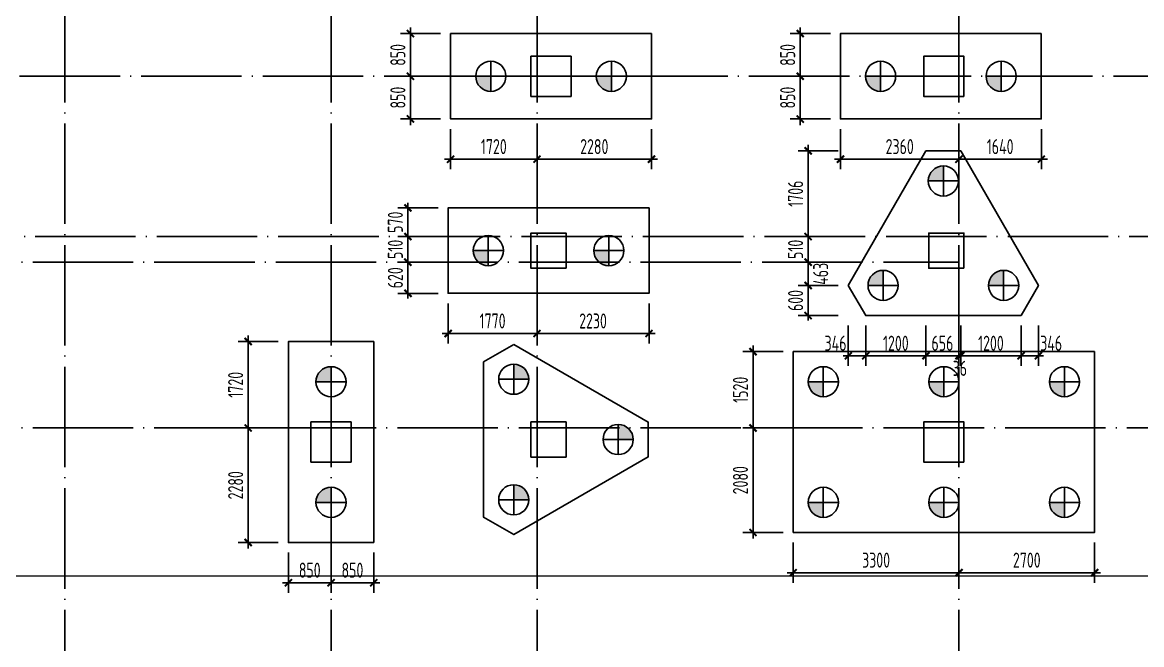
# Model space of a CAD drawing. Extents: x 2430613 to 2739493, y -1540945 to -971137.
# Drawn here: x 2471979 to 2494260, y -1250866 to -1238482 of the extents above; entities that cross this region are included whole.
import ezdxf

# ---------------------------------------------------------------- set-up
doc = ezdxf.new("R2010")
doc.units = 0
doc.header["$LTSCALE"] = 1000
doc.header["$MEASUREMENT"] = 0
doc.header["$PDMODE"] = 3
doc.header["$PDSIZE"] = 50
doc.linetypes.add('DOTE', pattern=[2.42, 2, -0.2, 0.02, -0.2])
doc.layers.get('0').update_dxf_attribs({"linetype": 'CONTINUOUS'})
doc.layers.get('DEFPOINTS').update_dxf_attribs({"linetype": 'CONTINUOUS'})
doc.layers.add('0S-柱-线', color=50, linetype='CONTINUOUS', lineweight=30)
doc.layers.add('0S-草图', color=9, linetype='CONTINUOUS', lineweight=20, plot=False)
for name, color, linetype in [('600直径桩', 4, 'CONTINUOUS'), ('COLU_DIM', 3, 'CONTINUOUS'), ('DOTE', 1, 'DOTE'), ('承台', 2, 'CONTINUOUS')]:
    doc.layers.add(name, color=color, linetype=linetype)
doc.styles.add('TSSD_Dimension', font='Tssdeng.shx', dxfattribs={"width": 0.7, "bigfont": 'hztxt.shx'})
doc.dimstyles.new('TSSD_100_100', dxfattribs={"dimtxt": 300, "dimasz": 100, "dimexe": 200, "dimexo": 200, "dimgap": 100, "dimtad": 1, "dimdec": 0, "dimzin": 0, "dimdsep": 46, "dimtxsty": 'TSSD_Dimension', "dimblk": 'ARCHTICK', "dimcen": 0, "dimdle": 120, "dimclrt": 7, "dimazin": 0, "dimtfac": 1, "dimtdec": 0, "dimtix": 1, "dimtmove": 2, "dimatfit": 0, "dimldrblk": 'ARCHTICK', "dimfxl": 1, "dimtolj": 1, "dimtzin": 0, "dimarcsym": 0})

# ---------------------------------------------------------------- blocks, each defined once
blk = doc.blocks.new('_ArchTick')
at = {"color": 0, "linetype": 'ByBlock', "const_width": 0.4}
blk.add_lwpolyline([(-0.71, -0.71), (0.71, 0.71)], dxfattribs=at)
blk = doc.blocks.new('*D2162')
at = {"layer": 'COLU_DIM', "color": 0, "lineweight": -2, "transparency": 16777216}
for p, q in [((2488264, -1240605), (2488264, -1241405)), ((2490624, -1240605), (2490624, -1241405)), ((2488144, -1241205), (2490744, -1241205))]:
    blk.add_line(p, q, dxfattribs=at)
at = {"layer": 'DEFPOINTS', "color": 0, "transparency": 16777216}
for p in [(2488264, -1240405), (2490624, -1240405), (2490624, -1241205)]:
    blk.add_point(p, dxfattribs=at)
at = {"layer": 'COLU_DIM', "color": 0, "lineweight": -2, "transparency": 16777216, "xscale": 100, "yscale": 100, "zscale": 100, "rotation": 180}
blk.add_blockref('_ArchTick', (2488264, -1241205), dxfattribs=at)
at = {"layer": 'COLU_DIM', "color": 0, "lineweight": -2, "transparency": 16777216, "xscale": 100, "yscale": 100, "zscale": 100}
blk.add_blockref('_ArchTick', (2490624, -1241205), dxfattribs=at)
at = {"layer": 'COLU_DIM', "color": 7, "transparency": 16777216, "insert": (2489444, -1240955), "char_height": 300, "attachment_point": 5, "style": 'TSSD_Dimension'}
blk.add_mtext('\\A1;2360', dxfattribs=at)
blk = doc.blocks.new('*D2163')
at = {"layer": 'COLU_DIM', "color": 0, "lineweight": -2, "transparency": 16777216}
for p, q in [((2490624, -1240605), (2490624, -1241405)), ((2492264, -1240605), (2492264, -1241405)), ((2490504, -1241205), (2492384, -1241205))]:
    blk.add_line(p, q, dxfattribs=at)
at = {"layer": 'DEFPOINTS', "color": 0, "transparency": 16777216}
for p in [(2490624, -1240405), (2492264, -1240405), (2492264, -1241205)]:
    blk.add_point(p, dxfattribs=at)
at = {"layer": 'COLU_DIM', "color": 0, "lineweight": -2, "transparency": 16777216, "xscale": 100, "yscale": 100, "zscale": 100, "rotation": 180}
blk.add_blockref('_ArchTick', (2490624, -1241205), dxfattribs=at)
at = {"layer": 'COLU_DIM', "color": 0, "lineweight": -2, "transparency": 16777216, "xscale": 100, "yscale": 100, "zscale": 100}
blk.add_blockref('_ArchTick', (2492264, -1241205), dxfattribs=at)
at = {"layer": 'COLU_DIM', "color": 7, "transparency": 16777216, "insert": (2491444, -1240955), "char_height": 300, "attachment_point": 5, "style": 'TSSD_Dimension'}
blk.add_mtext('\\A1;1640', dxfattribs=at)
blk = doc.blocks.new('*D2164')
at = {"layer": 'COLU_DIM', "color": 0, "lineweight": -2, "transparency": 16777216}
for p, q in [((2487464, -1240525), (2487464, -1239435)), ((2488064, -1239555), (2487264, -1239555)), ((2488064, -1240405), (2487264, -1240405))]:
    blk.add_line(p, q, dxfattribs=at)
at = {"layer": 'DEFPOINTS', "color": 0, "transparency": 16777216}
for p in [(2487464, -1239555), (2488264, -1239555), (2488264, -1240405)]:
    blk.add_point(p, dxfattribs=at)
at = {"layer": 'COLU_DIM', "color": 0, "lineweight": -2, "transparency": 16777216, "xscale": 100, "yscale": 100, "zscale": 100}
for p, rotation in [((2487464, -1239555), 90), ((2487464, -1240405), 270)]:
    blk.add_blockref('_ArchTick', p, dxfattribs=dict(at, rotation=rotation))
at = {"layer": 'COLU_DIM', "color": 7, "transparency": 16777216, "insert": (2487214, -1239980), "char_height": 300, "attachment_point": 5, "rotation": 90, "style": 'TSSD_Dimension'}
blk.add_mtext('\\A1;850', dxfattribs=at)
blk = doc.blocks.new('*D2165')
at = {"layer": 'COLU_DIM', "color": 0, "lineweight": -2, "transparency": 16777216}
for p, q in [((2487464, -1239675), (2487464, -1238585)), ((2488064, -1238705), (2487264, -1238705)), ((2488064, -1239555), (2487264, -1239555))]:
    blk.add_line(p, q, dxfattribs=at)
at = {"layer": 'DEFPOINTS', "color": 0, "transparency": 16777216}
for p in [(2487464, -1238705), (2488264, -1238705), (2488264, -1239555)]:
    blk.add_point(p, dxfattribs=at)
at = {"layer": 'COLU_DIM', "color": 0, "lineweight": -2, "transparency": 16777216, "xscale": 100, "yscale": 100, "zscale": 100}
for p, rotation in [((2487464, -1238705), 90), ((2487464, -1239555), 270)]:
    blk.add_blockref('_ArchTick', p, dxfattribs=dict(at, rotation=rotation))
at = {"layer": 'COLU_DIM', "color": 7, "transparency": 16777216, "insert": (2487214, -1239130), "char_height": 300, "attachment_point": 5, "rotation": 90, "style": 'TSSD_Dimension'}
blk.add_mtext('\\A1;850', dxfattribs=at)
blk = doc.blocks.new('*D2166')
at = {"layer": 'COLU_DIM', "color": 0, "lineweight": -2, "transparency": 16777216}
for p, q in [((2488421, -1244518), (2488421, -1245318)), ((2488767, -1244518), (2488767, -1245318)), ((2488421, -1245118), (2488321, -1245118)), ((2488421, -1245118), (2488767, -1245118)), ((2488767, -1245118), (2488867, -1245118))]:
    blk.add_line(p, q, dxfattribs=at)
at = {"layer": 'DEFPOINTS', "color": 0, "transparency": 16777216}
for p in [(2488421, -1244318), (2488767, -1244318), (2488767, -1245118)]:
    blk.add_point(p, dxfattribs=at)
at = {"layer": 'COLU_DIM', "color": 0, "lineweight": -2, "transparency": 16777216, "xscale": 100, "yscale": 100, "zscale": 100}
blk.add_blockref('_ArchTick', (2488421, -1245118), dxfattribs=at)
at = {"layer": 'COLU_DIM', "color": 0, "lineweight": -2, "transparency": 16777216, "xscale": 100, "yscale": 100, "zscale": 100, "rotation": 180}
blk.add_blockref('_ArchTick', (2488767, -1245118), dxfattribs=at)
at = {"layer": 'COLU_DIM', "color": 7, "transparency": 16777216, "insert": (2488167, -1244868), "char_height": 300, "attachment_point": 5, "style": 'TSSD_Dimension'}
blk.add_mtext('\\A1;346', dxfattribs=at)
blk = doc.blocks.new('*D2167')
at = {"layer": 'COLU_DIM', "color": 0, "lineweight": -2, "transparency": 16777216}
for p, q in [((2488767, -1244518), (2488767, -1245318)), ((2489967, -1244518), (2489967, -1245318)), ((2488647, -1245118), (2490087, -1245118))]:
    blk.add_line(p, q, dxfattribs=at)
at = {"layer": 'DEFPOINTS', "color": 0, "transparency": 16777216}
for p in [(2488767, -1244318), (2489967, -1244318), (2489967, -1245118)]:
    blk.add_point(p, dxfattribs=at)
at = {"layer": 'COLU_DIM', "color": 0, "lineweight": -2, "transparency": 16777216, "xscale": 100, "yscale": 100, "zscale": 100, "rotation": 180}
blk.add_blockref('_ArchTick', (2488767, -1245118), dxfattribs=at)
at = {"layer": 'COLU_DIM', "color": 0, "lineweight": -2, "transparency": 16777216, "xscale": 100, "yscale": 100, "zscale": 100}
blk.add_blockref('_ArchTick', (2489967, -1245118), dxfattribs=at)
at = {"layer": 'COLU_DIM', "color": 7, "transparency": 16777216, "insert": (2489367, -1244868), "char_height": 300, "attachment_point": 5, "style": 'TSSD_Dimension'}
blk.add_mtext('\\A1;1200', dxfattribs=at)
blk = doc.blocks.new('*D2168')
at = {"layer": 'COLU_DIM', "color": 0, "lineweight": -2, "transparency": 16777216}
for p, q in [((2489967, -1244518), (2489967, -1245318)), ((2490624, -1244518), (2490624, -1245318)), ((2489847, -1245118), (2490744, -1245118))]:
    blk.add_line(p, q, dxfattribs=at)
at = {"layer": 'DEFPOINTS', "color": 0, "transparency": 16777216}
for p in [(2489967, -1244318), (2490624, -1244318), (2490624, -1245118)]:
    blk.add_point(p, dxfattribs=at)
at = {"layer": 'COLU_DIM', "color": 0, "lineweight": -2, "transparency": 16777216, "xscale": 100, "yscale": 100, "zscale": 100, "rotation": 180}
blk.add_blockref('_ArchTick', (2489967, -1245118), dxfattribs=at)
at = {"layer": 'COLU_DIM', "color": 0, "lineweight": -2, "transparency": 16777216, "xscale": 100, "yscale": 100, "zscale": 100}
blk.add_blockref('_ArchTick', (2490624, -1245118), dxfattribs=at)
at = {"layer": 'COLU_DIM', "color": 7, "transparency": 16777216, "insert": (2490295, -1244868), "char_height": 300, "attachment_point": 5, "style": 'TSSD_Dimension'}
blk.add_mtext('\\A1;656', dxfattribs=at)
blk = doc.blocks.new('*D2169')
at = {"layer": 'COLU_DIM', "color": 0, "lineweight": -2, "transparency": 16777216}
for p, q in [((2490624, -1244518), (2490624, -1245318)), ((2490660, -1244518), (2490660, -1245318)), ((2490624, -1245118), (2490524, -1245118)), ((2490624, -1245118), (2490660, -1245118)), ((2490660, -1245118), (2490760, -1245118))]:
    blk.add_line(p, q, dxfattribs=at)
at = {"layer": 'DEFPOINTS', "color": 0, "transparency": 16777216}
for p in [(2490624, -1244318), (2490660, -1244318), (2490660, -1245118)]:
    blk.add_point(p, dxfattribs=at)
at = {"layer": 'COLU_DIM', "color": 0, "lineweight": -2, "transparency": 16777216, "xscale": 100, "yscale": 100, "zscale": 100}
blk.add_blockref('_ArchTick', (2490624, -1245118), dxfattribs=at)
at = {"layer": 'COLU_DIM', "color": 0, "lineweight": -2, "transparency": 16777216, "xscale": 100, "yscale": 100, "zscale": 100, "rotation": 180}
blk.add_blockref('_ArchTick', (2490660, -1245118), dxfattribs=at)
at = {"layer": 'COLU_DIM', "color": 7, "transparency": 16777216, "insert": (2490642, -1245368), "char_height": 300, "attachment_point": 5, "style": 'TSSD_Dimension'}
blk.add_mtext('\\A1;36', dxfattribs=at)
blk = doc.blocks.new('*D2170')
at = {"layer": 'COLU_DIM', "color": 0, "lineweight": -2, "transparency": 16777216}
for p, q in [((2490660, -1244518), (2490660, -1245318)), ((2491860, -1244518), (2491860, -1245318)), ((2490540, -1245118), (2491980, -1245118))]:
    blk.add_line(p, q, dxfattribs=at)
at = {"layer": 'DEFPOINTS', "color": 0, "transparency": 16777216}
for p in [(2490660, -1244318), (2491860, -1244318), (2491860, -1245118)]:
    blk.add_point(p, dxfattribs=at)
at = {"layer": 'COLU_DIM', "color": 0, "lineweight": -2, "transparency": 16777216, "xscale": 100, "yscale": 100, "zscale": 100, "rotation": 180}
blk.add_blockref('_ArchTick', (2490660, -1245118), dxfattribs=at)
at = {"layer": 'COLU_DIM', "color": 0, "lineweight": -2, "transparency": 16777216, "xscale": 100, "yscale": 100, "zscale": 100}
blk.add_blockref('_ArchTick', (2491860, -1245118), dxfattribs=at)
at = {"layer": 'COLU_DIM', "color": 7, "transparency": 16777216, "insert": (2491260, -1244868), "char_height": 300, "attachment_point": 5, "style": 'TSSD_Dimension'}
blk.add_mtext('\\A1;1200', dxfattribs=at)
blk = doc.blocks.new('*D2171')
at = {"layer": 'COLU_DIM', "color": 0, "lineweight": -2, "transparency": 16777216}
for p, q in [((2491860, -1244518), (2491860, -1245318)), ((2492206, -1244518), (2492206, -1245318)), ((2491860, -1245118), (2491760, -1245118)), ((2491860, -1245118), (2492206, -1245118)), ((2492206, -1245118), (2492306, -1245118))]:
    blk.add_line(p, q, dxfattribs=at)
at = {"layer": 'DEFPOINTS', "color": 0, "transparency": 16777216}
for p in [(2491860, -1244318), (2492206, -1244318), (2492206, -1245118)]:
    blk.add_point(p, dxfattribs=at)
at = {"layer": 'COLU_DIM', "color": 0, "lineweight": -2, "transparency": 16777216, "xscale": 100, "yscale": 100, "zscale": 100}
blk.add_blockref('_ArchTick', (2491860, -1245118), dxfattribs=at)
at = {"layer": 'COLU_DIM', "color": 0, "lineweight": -2, "transparency": 16777216, "xscale": 100, "yscale": 100, "zscale": 100, "rotation": 180}
blk.add_blockref('_ArchTick', (2492206, -1245118), dxfattribs=at)
at = {"layer": 'COLU_DIM', "color": 7, "transparency": 16777216, "insert": (2492460, -1244868), "char_height": 300, "attachment_point": 5, "style": 'TSSD_Dimension'}
blk.add_mtext('\\A1;346', dxfattribs=at)
blk = doc.blocks.new('*D2172')
at = {"layer": 'COLU_DIM', "color": 0, "lineweight": -2, "transparency": 16777216}
for p, q in [((2488221, -1243718), (2487421, -1243718)), ((2487621, -1243718), (2487621, -1243618)), ((2487621, -1244318), (2487621, -1243718)), ((2488221, -1244318), (2487421, -1244318)), ((2487621, -1244318), (2487621, -1244418))]:
    blk.add_line(p, q, dxfattribs=at)
at = {"layer": 'DEFPOINTS', "color": 0, "transparency": 16777216}
for p in [(2487621, -1243718), (2488421, -1243718), (2488421, -1244318)]:
    blk.add_point(p, dxfattribs=at)
at = {"layer": 'COLU_DIM', "color": 0, "lineweight": -2, "transparency": 16777216, "xscale": 100, "yscale": 100, "zscale": 100}
for p, rotation in [((2487621, -1243718), 270), ((2487621, -1244318), 90)]:
    blk.add_blockref('_ArchTick', p, dxfattribs=dict(at, rotation=rotation))
at = {"layer": 'COLU_DIM', "color": 7, "transparency": 16777216, "insert": (2487371, -1244018), "char_height": 300, "attachment_point": 5, "rotation": 90, "style": 'TSSD_Dimension'}
blk.add_mtext('\\A1;600', dxfattribs=at)
blk = doc.blocks.new('*D2173')
at = {"layer": 'COLU_DIM', "color": 0, "lineweight": -2, "transparency": 16777216}
for p, q in [((2488221, -1243255), (2487421, -1243255)), ((2487621, -1243838), (2487621, -1243135)), ((2488221, -1243718), (2487421, -1243718))]:
    blk.add_line(p, q, dxfattribs=at)
at = {"layer": 'DEFPOINTS', "color": 0, "transparency": 16777216}
for p in [(2487621, -1243255), (2488421, -1243255), (2488421, -1243718)]:
    blk.add_point(p, dxfattribs=at)
at = {"layer": 'COLU_DIM', "color": 0, "lineweight": -2, "transparency": 16777216, "xscale": 100, "yscale": 100, "zscale": 100}
for p, rotation in [((2487621, -1243255), 90), ((2487621, -1243718), 270)]:
    blk.add_blockref('_ArchTick', p, dxfattribs=dict(at, rotation=rotation))
at = {"layer": 'COLU_DIM', "color": 7, "transparency": 16777216, "insert": (2487871, -1243486), "char_height": 300, "attachment_point": 5, "rotation": 90, "style": 'TSSD_Dimension'}
blk.add_mtext('\\A1;463', dxfattribs=at)
blk = doc.blocks.new('*D2174')
at = {"layer": 'COLU_DIM', "color": 0, "lineweight": -2, "transparency": 16777216}
for p, q in [((2488221, -1242745), (2487421, -1242745)), ((2487621, -1242745), (2487621, -1242645)), ((2487621, -1243255), (2487621, -1242745)), ((2488221, -1243255), (2487421, -1243255)), ((2487621, -1243255), (2487621, -1243355))]:
    blk.add_line(p, q, dxfattribs=at)
at = {"layer": 'DEFPOINTS', "color": 0, "transparency": 16777216}
for p in [(2487621, -1242745), (2488421, -1242745), (2488421, -1243255)]:
    blk.add_point(p, dxfattribs=at)
at = {"layer": 'COLU_DIM', "color": 0, "lineweight": -2, "transparency": 16777216, "xscale": 100, "yscale": 100, "zscale": 100}
for p, rotation in [((2487621, -1242745), 270), ((2487621, -1243255), 90)]:
    blk.add_blockref('_ArchTick', p, dxfattribs=dict(at, rotation=rotation))
at = {"layer": 'COLU_DIM', "color": 7, "transparency": 16777216, "insert": (2487371, -1243000), "char_height": 300, "attachment_point": 5, "rotation": 90, "style": 'TSSD_Dimension'}
blk.add_mtext('\\A1;510', dxfattribs=at)
blk = doc.blocks.new('*D2175')
at = {"layer": 'COLU_DIM', "color": 0, "lineweight": -2, "transparency": 16777216}
for p, q in [((2488221, -1241039), (2487421, -1241039)), ((2487621, -1242865), (2487621, -1240919)), ((2488221, -1242745), (2487421, -1242745))]:
    blk.add_line(p, q, dxfattribs=at)
at = {"layer": 'DEFPOINTS', "color": 0, "transparency": 16777216}
for p in [(2487621, -1241039), (2488421, -1241039), (2488421, -1242745)]:
    blk.add_point(p, dxfattribs=at)
at = {"layer": 'COLU_DIM', "color": 0, "lineweight": -2, "transparency": 16777216, "xscale": 100, "yscale": 100, "zscale": 100}
for p, rotation in [((2487621, -1241039), 90), ((2487621, -1242745), 270)]:
    blk.add_blockref('_ArchTick', p, dxfattribs=dict(at, rotation=rotation))
at = {"layer": 'COLU_DIM', "color": 7, "transparency": 16777216, "insert": (2487371, -1241892), "char_height": 300, "attachment_point": 5, "rotation": 90, "style": 'TSSD_Dimension'}
blk.add_mtext('\\A1;1706', dxfattribs=at)
blk = doc.blocks.new('*D2264')
at = {"layer": 'COLU_DIM', "color": 0, "lineweight": -2, "transparency": 16777216}
for p, q in [((2477274, -1249035), (2477274, -1249835)), ((2478124, -1249035), (2478124, -1249835)), ((2477154, -1249635), (2478244, -1249635))]:
    blk.add_line(p, q, dxfattribs=at)
at = {"layer": 'DEFPOINTS', "color": 0, "transparency": 16777216}
for p in [(2477274, -1248835), (2478124, -1248835), (2478124, -1249635)]:
    blk.add_point(p, dxfattribs=at)
at = {"layer": 'COLU_DIM', "color": 0, "lineweight": -2, "transparency": 16777216, "xscale": 100, "yscale": 100, "zscale": 100, "rotation": 180}
blk.add_blockref('_ArchTick', (2477274, -1249635), dxfattribs=at)
at = {"layer": 'COLU_DIM', "color": 0, "lineweight": -2, "transparency": 16777216, "xscale": 100, "yscale": 100, "zscale": 100}
blk.add_blockref('_ArchTick', (2478124, -1249635), dxfattribs=at)
at = {"layer": 'COLU_DIM', "color": 7, "transparency": 16777216, "insert": (2477699, -1249385), "char_height": 300, "attachment_point": 5, "style": 'TSSD_Dimension'}
blk.add_mtext('\\A1;850', dxfattribs=at)
blk = doc.blocks.new('*D2265')
at = {"layer": 'COLU_DIM', "color": 0, "lineweight": -2, "transparency": 16777216}
for p, q in [((2478124, -1249035), (2478124, -1249835)), ((2478974, -1249035), (2478974, -1249835)), ((2478004, -1249635), (2479094, -1249635))]:
    blk.add_line(p, q, dxfattribs=at)
at = {"layer": 'DEFPOINTS', "color": 0, "transparency": 16777216}
for p in [(2478124, -1248835), (2478974, -1248835), (2478974, -1249635)]:
    blk.add_point(p, dxfattribs=at)
at = {"layer": 'COLU_DIM', "color": 0, "lineweight": -2, "transparency": 16777216, "xscale": 100, "yscale": 100, "zscale": 100, "rotation": 180}
blk.add_blockref('_ArchTick', (2478124, -1249635), dxfattribs=at)
at = {"layer": 'COLU_DIM', "color": 0, "lineweight": -2, "transparency": 16777216, "xscale": 100, "yscale": 100, "zscale": 100}
blk.add_blockref('_ArchTick', (2478974, -1249635), dxfattribs=at)
at = {"layer": 'COLU_DIM', "color": 7, "transparency": 16777216, "insert": (2478549, -1249385), "char_height": 300, "attachment_point": 5, "style": 'TSSD_Dimension'}
blk.add_mtext('\\A1;850', dxfattribs=at)
blk = doc.blocks.new('*D2266')
at = {"layer": 'COLU_DIM', "color": 0, "lineweight": -2, "transparency": 16777216}
for p, q in [((2477074, -1246555), (2476274, -1246555)), ((2476474, -1248955), (2476474, -1246435)), ((2477074, -1248835), (2476274, -1248835))]:
    blk.add_line(p, q, dxfattribs=at)
at = {"layer": 'DEFPOINTS', "color": 0, "transparency": 16777216}
for p in [(2476474, -1246555), (2477274, -1246555), (2477274, -1248835)]:
    blk.add_point(p, dxfattribs=at)
at = {"layer": 'COLU_DIM', "color": 0, "lineweight": -2, "transparency": 16777216, "xscale": 100, "yscale": 100, "zscale": 100}
for p, rotation in [((2476474, -1246555), 90), ((2476474, -1248835), 270)]:
    blk.add_blockref('_ArchTick', p, dxfattribs=dict(at, rotation=rotation))
at = {"layer": 'COLU_DIM', "color": 7, "transparency": 16777216, "insert": (2476224, -1247695), "char_height": 300, "attachment_point": 5, "rotation": 90, "style": 'TSSD_Dimension'}
blk.add_mtext('\\A1;2280', dxfattribs=at)
blk = doc.blocks.new('*D2267')
at = {"layer": 'COLU_DIM', "color": 0, "lineweight": -2, "transparency": 16777216}
for p, q in [((2477074, -1244835), (2476274, -1244835)), ((2476474, -1246675), (2476474, -1244715)), ((2477074, -1246555), (2476274, -1246555))]:
    blk.add_line(p, q, dxfattribs=at)
at = {"layer": 'DEFPOINTS', "color": 0, "transparency": 16777216}
for p in [(2476474, -1244835), (2477274, -1244835), (2477274, -1246555)]:
    blk.add_point(p, dxfattribs=at)
at = {"layer": 'COLU_DIM', "color": 0, "lineweight": -2, "transparency": 16777216, "xscale": 100, "yscale": 100, "zscale": 100}
for p, rotation in [((2476474, -1244835), 90), ((2476474, -1246555), 270)]:
    blk.add_blockref('_ArchTick', p, dxfattribs=dict(at, rotation=rotation))
at = {"layer": 'COLU_DIM', "color": 7, "transparency": 16777216, "insert": (2476224, -1245695), "char_height": 300, "attachment_point": 5, "rotation": 90, "style": 'TSSD_Dimension'}
blk.add_mtext('\\A1;1720', dxfattribs=at)
blk = doc.blocks.new('*D2272')
at = {"layer": 'COLU_DIM', "color": 0, "lineweight": -2, "transparency": 16777216}
for p, q in [((2480454, -1244075), (2480454, -1244875)), ((2482224, -1244075), (2482224, -1244875)), ((2480334, -1244675), (2482344, -1244675))]:
    blk.add_line(p, q, dxfattribs=at)
at = {"layer": 'DEFPOINTS', "color": 0, "transparency": 16777216}
for p in [(2480454, -1243875), (2482224, -1243875), (2482224, -1244675)]:
    blk.add_point(p, dxfattribs=at)
at = {"layer": 'COLU_DIM', "color": 0, "lineweight": -2, "transparency": 16777216, "xscale": 100, "yscale": 100, "zscale": 100, "rotation": 180}
blk.add_blockref('_ArchTick', (2480454, -1244675), dxfattribs=at)
at = {"layer": 'COLU_DIM', "color": 0, "lineweight": -2, "transparency": 16777216, "xscale": 100, "yscale": 100, "zscale": 100}
blk.add_blockref('_ArchTick', (2482224, -1244675), dxfattribs=at)
at = {"layer": 'COLU_DIM', "color": 7, "transparency": 16777216, "insert": (2481339, -1244425), "char_height": 300, "attachment_point": 5, "style": 'TSSD_Dimension'}
blk.add_mtext('\\A1;1770', dxfattribs=at)
blk = doc.blocks.new('*D2273')
at = {"layer": 'COLU_DIM', "color": 0, "lineweight": -2, "transparency": 16777216}
for p, q in [((2482224, -1244075), (2482224, -1244875)), ((2484454, -1244075), (2484454, -1244875)), ((2482104, -1244675), (2484574, -1244675))]:
    blk.add_line(p, q, dxfattribs=at)
at = {"layer": 'DEFPOINTS', "color": 0, "transparency": 16777216}
for p in [(2482224, -1243875), (2484454, -1243875), (2484454, -1244675)]:
    blk.add_point(p, dxfattribs=at)
at = {"layer": 'COLU_DIM', "color": 0, "lineweight": -2, "transparency": 16777216, "xscale": 100, "yscale": 100, "zscale": 100, "rotation": 180}
blk.add_blockref('_ArchTick', (2482224, -1244675), dxfattribs=at)
at = {"layer": 'COLU_DIM', "color": 0, "lineweight": -2, "transparency": 16777216, "xscale": 100, "yscale": 100, "zscale": 100}
blk.add_blockref('_ArchTick', (2484454, -1244675), dxfattribs=at)
at = {"layer": 'COLU_DIM', "color": 7, "transparency": 16777216, "insert": (2483339, -1244425), "char_height": 300, "attachment_point": 5, "style": 'TSSD_Dimension'}
blk.add_mtext('\\A1;2230', dxfattribs=at)
blk = doc.blocks.new('*D2274')
at = {"layer": 'COLU_DIM', "color": 0, "lineweight": -2, "transparency": 16777216}
for p, q in [((2480254, -1243255), (2479454, -1243255)), ((2479654, -1243255), (2479654, -1243155)), ((2479654, -1243875), (2479654, -1243255)), ((2480254, -1243875), (2479454, -1243875)), ((2479654, -1243875), (2479654, -1243975))]:
    blk.add_line(p, q, dxfattribs=at)
at = {"layer": 'DEFPOINTS', "color": 0, "transparency": 16777216}
for p in [(2479654, -1243255), (2480454, -1243255), (2480454, -1243875)]:
    blk.add_point(p, dxfattribs=at)
at = {"layer": 'COLU_DIM', "color": 0, "lineweight": -2, "transparency": 16777216, "xscale": 100, "yscale": 100, "zscale": 100}
for p, rotation in [((2479654, -1243255), 270), ((2479654, -1243875), 90)]:
    blk.add_blockref('_ArchTick', p, dxfattribs=dict(at, rotation=rotation))
at = {"layer": 'COLU_DIM', "color": 7, "transparency": 16777216, "insert": (2479404, -1243565), "char_height": 300, "attachment_point": 5, "rotation": 90, "style": 'TSSD_Dimension'}
blk.add_mtext('\\A1;620', dxfattribs=at)
blk = doc.blocks.new('*D2275')
at = {"layer": 'COLU_DIM', "color": 0, "lineweight": -2, "transparency": 16777216}
for p, q in [((2480254, -1242745), (2479454, -1242745)), ((2479654, -1242745), (2479654, -1242645)), ((2479654, -1243255), (2479654, -1242745)), ((2480254, -1243255), (2479454, -1243255)), ((2479654, -1243255), (2479654, -1243355))]:
    blk.add_line(p, q, dxfattribs=at)
at = {"layer": 'DEFPOINTS', "color": 0, "transparency": 16777216}
for p in [(2479654, -1242745), (2480454, -1242745), (2480454, -1243255)]:
    blk.add_point(p, dxfattribs=at)
at = {"layer": 'COLU_DIM', "color": 0, "lineweight": -2, "transparency": 16777216, "xscale": 100, "yscale": 100, "zscale": 100}
for p, rotation in [((2479654, -1242745), 270), ((2479654, -1243255), 90)]:
    blk.add_blockref('_ArchTick', p, dxfattribs=dict(at, rotation=rotation))
at = {"layer": 'COLU_DIM', "color": 7, "transparency": 16777216, "insert": (2479404, -1243000), "char_height": 300, "attachment_point": 5, "rotation": 90, "style": 'TSSD_Dimension'}
blk.add_mtext('\\A1;510', dxfattribs=at)
blk = doc.blocks.new('*D2276')
at = {"layer": 'COLU_DIM', "color": 0, "lineweight": -2, "transparency": 16777216}
for p, q in [((2480254, -1242175), (2479454, -1242175)), ((2479654, -1242175), (2479654, -1242075)), ((2479654, -1242745), (2479654, -1242175)), ((2480254, -1242745), (2479454, -1242745)), ((2479654, -1242745), (2479654, -1242845))]:
    blk.add_line(p, q, dxfattribs=at)
at = {"layer": 'DEFPOINTS', "color": 0, "transparency": 16777216}
for p in [(2479654, -1242175), (2480454, -1242175), (2480454, -1242745)]:
    blk.add_point(p, dxfattribs=at)
at = {"layer": 'COLU_DIM', "color": 0, "lineweight": -2, "transparency": 16777216, "xscale": 100, "yscale": 100, "zscale": 100}
for p, rotation in [((2479654, -1242175), 270), ((2479654, -1242745), 90)]:
    blk.add_blockref('_ArchTick', p, dxfattribs=dict(at, rotation=rotation))
at = {"layer": 'COLU_DIM', "color": 7, "transparency": 16777216, "insert": (2479404, -1242460), "char_height": 300, "attachment_point": 5, "rotation": 90, "style": 'TSSD_Dimension'}
blk.add_mtext('\\A1;570', dxfattribs=at)
blk = doc.blocks.new('*D2277')
at = {"layer": 'COLU_DIM', "color": 0, "lineweight": -2, "transparency": 16777216}
for p, q in [((2480504, -1240605), (2480504, -1241405)), ((2482224, -1240605), (2482224, -1241405)), ((2480384, -1241205), (2482344, -1241205))]:
    blk.add_line(p, q, dxfattribs=at)
at = {"layer": 'DEFPOINTS', "color": 0, "transparency": 16777216}
for p in [(2480504, -1240405), (2482224, -1240405), (2482224, -1241205)]:
    blk.add_point(p, dxfattribs=at)
at = {"layer": 'COLU_DIM', "color": 0, "lineweight": -2, "transparency": 16777216, "xscale": 100, "yscale": 100, "zscale": 100, "rotation": 180}
blk.add_blockref('_ArchTick', (2480504, -1241205), dxfattribs=at)
at = {"layer": 'COLU_DIM', "color": 0, "lineweight": -2, "transparency": 16777216, "xscale": 100, "yscale": 100, "zscale": 100}
blk.add_blockref('_ArchTick', (2482224, -1241205), dxfattribs=at)
at = {"layer": 'COLU_DIM', "color": 7, "transparency": 16777216, "insert": (2481364, -1240955), "char_height": 300, "attachment_point": 5, "style": 'TSSD_Dimension'}
blk.add_mtext('\\A1;1720', dxfattribs=at)
blk = doc.blocks.new('*D2278')
at = {"layer": 'COLU_DIM', "color": 0, "lineweight": -2, "transparency": 16777216}
for p, q in [((2482224, -1240605), (2482224, -1241405)), ((2484504, -1240605), (2484504, -1241405)), ((2482104, -1241205), (2484624, -1241205))]:
    blk.add_line(p, q, dxfattribs=at)
at = {"layer": 'DEFPOINTS', "color": 0, "transparency": 16777216}
for p in [(2482224, -1240405), (2484504, -1240405), (2484504, -1241205)]:
    blk.add_point(p, dxfattribs=at)
at = {"layer": 'COLU_DIM', "color": 0, "lineweight": -2, "transparency": 16777216, "xscale": 100, "yscale": 100, "zscale": 100, "rotation": 180}
blk.add_blockref('_ArchTick', (2482224, -1241205), dxfattribs=at)
at = {"layer": 'COLU_DIM', "color": 0, "lineweight": -2, "transparency": 16777216, "xscale": 100, "yscale": 100, "zscale": 100}
blk.add_blockref('_ArchTick', (2484504, -1241205), dxfattribs=at)
at = {"layer": 'COLU_DIM', "color": 7, "transparency": 16777216, "insert": (2483364, -1240955), "char_height": 300, "attachment_point": 5, "style": 'TSSD_Dimension'}
blk.add_mtext('\\A1;2280', dxfattribs=at)
blk = doc.blocks.new('*D2279')
at = {"layer": 'COLU_DIM', "color": 0, "lineweight": -2, "transparency": 16777216}
for p, q in [((2479704, -1240525), (2479704, -1239435)), ((2480304, -1239555), (2479504, -1239555)), ((2480304, -1240405), (2479504, -1240405))]:
    blk.add_line(p, q, dxfattribs=at)
at = {"layer": 'DEFPOINTS', "color": 0, "transparency": 16777216}
for p in [(2479704, -1239555), (2480504, -1239555), (2480504, -1240405)]:
    blk.add_point(p, dxfattribs=at)
at = {"layer": 'COLU_DIM', "color": 0, "lineweight": -2, "transparency": 16777216, "xscale": 100, "yscale": 100, "zscale": 100}
for p, rotation in [((2479704, -1239555), 90), ((2479704, -1240405), 270)]:
    blk.add_blockref('_ArchTick', p, dxfattribs=dict(at, rotation=rotation))
at = {"layer": 'COLU_DIM', "color": 7, "transparency": 16777216, "insert": (2479454, -1239980), "char_height": 300, "attachment_point": 5, "rotation": 90, "style": 'TSSD_Dimension'}
blk.add_mtext('\\A1;850', dxfattribs=at)
blk = doc.blocks.new('*D2280')
at = {"layer": 'COLU_DIM', "color": 0, "lineweight": -2, "transparency": 16777216}
for p, q in [((2479704, -1239675), (2479704, -1238585)), ((2480304, -1238705), (2479504, -1238705)), ((2480304, -1239555), (2479504, -1239555))]:
    blk.add_line(p, q, dxfattribs=at)
at = {"layer": 'DEFPOINTS', "color": 0, "transparency": 16777216}
for p in [(2479704, -1238705), (2480504, -1238705), (2480504, -1239555)]:
    blk.add_point(p, dxfattribs=at)
at = {"layer": 'COLU_DIM', "color": 0, "lineweight": -2, "transparency": 16777216, "xscale": 100, "yscale": 100, "zscale": 100}
for p, rotation in [((2479704, -1238705), 90), ((2479704, -1239555), 270)]:
    blk.add_blockref('_ArchTick', p, dxfattribs=dict(at, rotation=rotation))
at = {"layer": 'COLU_DIM', "color": 7, "transparency": 16777216, "insert": (2479454, -1239130), "char_height": 300, "attachment_point": 5, "rotation": 90, "style": 'TSSD_Dimension'}
blk.add_mtext('\\A1;850', dxfattribs=at)
blk = doc.blocks.new('*D2692')
at = {"layer": 'COLU_DIM', "color": 0, "lineweight": -2, "transparency": 16777216}
for p, q in [((2487324, -1248835), (2487324, -1249635)), ((2490624, -1248835), (2490624, -1249635)), ((2487204, -1249435), (2490744, -1249435))]:
    blk.add_line(p, q, dxfattribs=at)
at = {"layer": 'DEFPOINTS', "color": 0, "transparency": 16777216}
for p in [(2487324, -1248635), (2490624, -1248635), (2490624, -1249435)]:
    blk.add_point(p, dxfattribs=at)
at = {"layer": 'COLU_DIM', "color": 0, "lineweight": -2, "transparency": 16777216, "xscale": 100, "yscale": 100, "zscale": 100, "rotation": 180}
blk.add_blockref('_ArchTick', (2487324, -1249435), dxfattribs=at)
at = {"layer": 'COLU_DIM', "color": 0, "lineweight": -2, "transparency": 16777216, "xscale": 100, "yscale": 100, "zscale": 100}
blk.add_blockref('_ArchTick', (2490624, -1249435), dxfattribs=at)
at = {"layer": 'COLU_DIM', "color": 7, "transparency": 16777216, "insert": (2488974, -1249185), "char_height": 300, "attachment_point": 5, "style": 'TSSD_Dimension'}
blk.add_mtext('\\A1;3300', dxfattribs=at)
blk = doc.blocks.new('*D2693')
at = {"layer": 'COLU_DIM', "color": 0, "lineweight": -2, "transparency": 16777216}
for p, q in [((2490624, -1248835), (2490624, -1249635)), ((2493324, -1248835), (2493324, -1249635)), ((2490504, -1249435), (2493444, -1249435))]:
    blk.add_line(p, q, dxfattribs=at)
at = {"layer": 'DEFPOINTS', "color": 0, "transparency": 16777216}
for p in [(2490624, -1248635), (2493324, -1248635), (2493324, -1249435)]:
    blk.add_point(p, dxfattribs=at)
at = {"layer": 'COLU_DIM', "color": 0, "lineweight": -2, "transparency": 16777216, "xscale": 100, "yscale": 100, "zscale": 100, "rotation": 180}
blk.add_blockref('_ArchTick', (2490624, -1249435), dxfattribs=at)
at = {"layer": 'COLU_DIM', "color": 0, "lineweight": -2, "transparency": 16777216, "xscale": 100, "yscale": 100, "zscale": 100}
blk.add_blockref('_ArchTick', (2493324, -1249435), dxfattribs=at)
at = {"layer": 'COLU_DIM', "color": 7, "transparency": 16777216, "insert": (2491974, -1249185), "char_height": 300, "attachment_point": 5, "style": 'TSSD_Dimension'}
blk.add_mtext('\\A1;2700', dxfattribs=at)
blk = doc.blocks.new('*D2694')
at = {"layer": 'COLU_DIM', "color": 0, "lineweight": -2, "transparency": 16777216}
for p, q in [((2487124, -1246555), (2486324, -1246555)), ((2486524, -1248755), (2486524, -1246435)), ((2487124, -1248635), (2486324, -1248635))]:
    blk.add_line(p, q, dxfattribs=at)
at = {"layer": 'DEFPOINTS', "color": 0, "transparency": 16777216}
for p in [(2486524, -1246555), (2487324, -1246555), (2487324, -1248635)]:
    blk.add_point(p, dxfattribs=at)
at = {"layer": 'COLU_DIM', "color": 0, "lineweight": -2, "transparency": 16777216, "xscale": 100, "yscale": 100, "zscale": 100}
for p, rotation in [((2486524, -1246555), 90), ((2486524, -1248635), 270)]:
    blk.add_blockref('_ArchTick', p, dxfattribs=dict(at, rotation=rotation))
at = {"layer": 'COLU_DIM', "color": 7, "transparency": 16777216, "insert": (2486274, -1247595), "char_height": 300, "attachment_point": 5, "rotation": 90, "style": 'TSSD_Dimension'}
blk.add_mtext('\\A1;2080', dxfattribs=at)
blk = doc.blocks.new('*D2695')
at = {"layer": 'COLU_DIM', "color": 0, "lineweight": -2, "transparency": 16777216}
for p, q in [((2487124, -1245035), (2486324, -1245035)), ((2486524, -1246675), (2486524, -1244915)), ((2487124, -1246555), (2486324, -1246555))]:
    blk.add_line(p, q, dxfattribs=at)
at = {"layer": 'DEFPOINTS', "color": 0, "transparency": 16777216}
for p in [(2486524, -1245035), (2487324, -1245035), (2487324, -1246555)]:
    blk.add_point(p, dxfattribs=at)
at = {"layer": 'COLU_DIM', "color": 0, "lineweight": -2, "transparency": 16777216, "xscale": 100, "yscale": 100, "zscale": 100}
for p, rotation in [((2486524, -1245035), 90), ((2486524, -1246555), 270)]:
    blk.add_blockref('_ArchTick', p, dxfattribs=dict(at, rotation=rotation))
at = {"layer": 'COLU_DIM', "color": 7, "transparency": 16777216, "insert": (2486274, -1245795), "char_height": 300, "attachment_point": 5, "rotation": 90, "style": 'TSSD_Dimension'}
blk.add_mtext('\\A1;1520', dxfattribs=at)

msp = doc.modelspace()

# ---------------------------------------------------------------- hatches: boundary and pattern name
at = {"layer": '600直径桩'}
h = msp.add_hatch(color=251, dxfattribs=at)
h.dxf.hatch_style = 1
h.paths.add_polyline_path([(2481003.612, -1239554.586, 0.414213562), (2481303.586, -1239854.613), (2481303.612, -1239554.613)])
h = msp.add_hatch(color=251, dxfattribs=at)
h.dxf.hatch_style = 1
h.paths.add_polyline_path([(2483403.612, -1239554.8, 0.414213562), (2483703.586, -1239854.827), (2483703.612, -1239554.827)])
h = msp.add_hatch(color=251, dxfattribs=at)
h.dxf.hatch_style = 1
h.paths.add_polyline_path([(2488763.612, -1239554.586, 0.414213562), (2489063.586, -1239854.613), (2489063.612, -1239554.613)])
h = msp.add_hatch(color=251, dxfattribs=at)
h.dxf.hatch_style = 1
h.paths.add_polyline_path([(2491163.612, -1239554.8, 0.414213562), (2491463.586, -1239854.827), (2491463.612, -1239554.827)])
h = msp.add_hatch(color=251, dxfattribs=at)
h.dxf.hatch_style = 1
h.paths.add_polyline_path([(2490313.612, -1241639.079), (2490313.612, -1241339.079, 0.414213562), (2490013.612, -1241639.079)])
h = msp.add_hatch(color=251, dxfattribs=at)
h.dxf.hatch_style = 1
h.paths.add_polyline_path([(2480953.612, -1243024.586, 0.414213562), (2481253.586, -1243324.613), (2481253.612, -1243024.613)])
h = msp.add_hatch(color=251, dxfattribs=at)
h.dxf.hatch_style = 1
h.paths.add_polyline_path([(2483353.612, -1243024.8, 0.414213562), (2483653.586, -1243324.827), (2483653.612, -1243024.827)])
h = msp.add_hatch(color=251, dxfattribs=at)
h.dxf.hatch_style = 1
h.paths.add_polyline_path([(2489113.612, -1243717.54), (2489113.612, -1243417.54, 0.414213562), (2488813.612, -1243717.54)])
h = msp.add_hatch(color=251, dxfattribs=at)
h.dxf.hatch_style = 1
h.paths.add_polyline_path([(2491513.612, -1243717.54), (2491513.612, -1243417.54, 0.414213562), (2491213.612, -1243717.54)])
h = msp.add_hatch(color=251, dxfattribs=at)
h.dxf.hatch_style = 1
h.paths.add_polyline_path([(2481760.823, -1245284.728, -0.414213562), (2482060.823, -1245584.728), (2481760.823, -1245584.728)])
h = msp.add_hatch(color=251, dxfattribs=at)
h.dxf.hatch_style = 1
h.paths.add_polyline_path([(2478123.644, -1245334.72, 0.414213562), (2477823.644, -1245634.72), (2478123.644, -1245634.72)])
h = msp.add_hatch(color=251, dxfattribs=at)
h.dxf.hatch_style = 1
h.paths.add_polyline_path([(2487623.644, -1245634.728, 0.414213562), (2487923.644, -1245934.728), (2487923.644, -1245634.728)])
h = msp.add_hatch(color=251, dxfattribs=at)
h.dxf.hatch_style = 1
h.paths.add_polyline_path([(2490023.644, -1245634.728, 0.414213562), (2490323.644, -1245934.728), (2490323.644, -1245634.728)])
h = msp.add_hatch(color=251, dxfattribs=at)
h.dxf.hatch_style = 1
h.paths.add_polyline_path([(2492423.644, -1245634.728, 0.414213562), (2492723.644, -1245934.728), (2492723.644, -1245634.728)])
h = msp.add_hatch(color=251, dxfattribs=at)
h.dxf.hatch_style = 1
h.paths.add_polyline_path([(2483839.284, -1246484.728, -0.414213562), (2484139.284, -1246784.728), (2483839.284, -1246784.728)])
h = msp.add_hatch(color=251, dxfattribs=at)
h.dxf.hatch_style = 1
h.paths.add_polyline_path([(2478123.644, -1247734.72, 0.414213562), (2477823.644, -1248034.72), (2478123.644, -1248034.72)])
h = msp.add_hatch(color=251, dxfattribs=at)
h.dxf.hatch_style = 1
h.paths.add_polyline_path([(2481760.823, -1247684.728, -0.414213562), (2482060.823, -1247984.728), (2481760.823, -1247984.728)])
h = msp.add_hatch(color=251, dxfattribs=at)
h.dxf.hatch_style = 1
h.paths.add_polyline_path([(2487623.644, -1248034.728, 0.414213562), (2487923.644, -1248334.728), (2487923.644, -1248034.728)])
h = msp.add_hatch(color=251, dxfattribs=at)
h.dxf.hatch_style = 1
h.paths.add_polyline_path([(2490023.644, -1248034.728, 0.414213562), (2490323.644, -1248334.728), (2490323.644, -1248034.728)])
h = msp.add_hatch(color=251, dxfattribs=at)
h.dxf.hatch_style = 1
h.paths.add_polyline_path([(2492423.644, -1248034.728, 0.414213562), (2492723.644, -1248334.728), (2492723.644, -1248034.728)])

# ---------------------------------------------------------------- linework, layer by layer
at = {"layer": '0S-柱-线'}
for points in [[(2482903.644, -1239954.728), (2482903.644, -1239154.728), (2482103.644, -1239154.728), (2482103.644, -1239954.728)], [(2490723.644, -1239954.728), (2490723.644, -1239154.728), (2489923.644, -1239154.728), (2489923.644, -1239954.728)], [(2482803.644, -1243374.728), (2482803.644, -1242674.728), (2482103.644, -1242674.728), (2482103.644, -1243374.728)], [(2490723.644, -1243374.728), (2490723.644, -1242674.728), (2490023.644, -1242674.728), (2490023.644, -1243374.728)], [(2478523.644, -1247234.728), (2478523.644, -1246434.728), (2477723.644, -1246434.728), (2477723.644, -1247234.728)], [(2482803.644, -1247134.728), (2482803.644, -1246434.728), (2482103.644, -1246434.728), (2482103.644, -1247134.728)], [(2490723.644, -1247234.728), (2490723.644, -1246434.728), (2489923.644, -1246434.728), (2489923.644, -1247234.728)]]:
    msp.add_lwpolyline(points, close=True, dxfattribs=at)
at = {"layer": '0S-草图'}
msp.add_lwpolyline([(2449697.34, -1249500.755), (2586822.34, -1249500.755), (2586822.34, -1314500.755), (2449697.34, -1314500.755)], close=True, dxfattribs=at)
at = {"layer": '600直径桩', "color": 251}
for p, q in [((2481303.639, -1239254.613), (2481303.586, -1239854.613)), ((2483703.639, -1239254.827), (2483703.586, -1239854.827)), ((2489063.639, -1239254.613), (2489063.586, -1239854.613)), ((2491463.639, -1239254.827), (2491463.586, -1239854.827)), ((2481003.612, -1239554.586), (2481603.612, -1239554.64)), ((2483403.612, -1239554.8), (2484003.612, -1239554.854)), ((2488763.612, -1239554.586), (2489363.612, -1239554.64)), ((2491163.612, -1239554.8), (2491763.612, -1239554.854)), ((2490313.612, -1241939.079), (2490313.612, -1241339.079)), ((2490013.612, -1241639.079), (2490613.612, -1241639.079)), ((2481253.639, -1242724.613), (2481253.586, -1243324.613)), ((2483653.639, -1242724.827), (2483653.586, -1243324.827)), ((2480953.612, -1243024.586), (2481553.612, -1243024.64)), ((2483353.612, -1243024.8), (2483953.612, -1243024.854)), ((2489113.612, -1244017.54), (2489113.612, -1243417.54)), ((2491513.612, -1244017.54), (2491513.612, -1243417.54)), ((2488813.612, -1243717.54), (2489413.612, -1243717.54)), ((2491213.612, -1243717.54), (2491813.612, -1243717.54)), ((2481760.823, -1245284.728), (2481760.823, -1245884.728)), ((2478123.644, -1245334.72), (2478123.644, -1245934.72)), ((2487923.644, -1245334.728), (2487923.644, -1245934.728)), ((2490323.644, -1245334.728), (2490323.644, -1245934.728)), ((2492723.644, -1245334.728), (2492723.644, -1245934.728)), ((2478423.644, -1245634.72), (2477823.644, -1245634.72)), ((2481460.823, -1245584.728), (2482060.823, -1245584.728)), ((2487623.644, -1245634.728), (2488223.644, -1245634.728)), ((2490023.644, -1245634.728), (2490623.644, -1245634.728)), ((2492423.644, -1245634.728), (2493023.644, -1245634.728)), ((2483839.284, -1246484.728), (2483839.284, -1247084.728)), ((2483539.284, -1246784.728), (2484139.284, -1246784.728)), ((2478123.644, -1247734.72), (2478123.644, -1248334.72)), ((2481760.823, -1247684.728), (2481760.823, -1248284.728)), ((2487923.644, -1247734.728), (2487923.644, -1248334.728)), ((2490323.644, -1247734.728), (2490323.644, -1248334.728)), ((2492723.644, -1247734.728), (2492723.644, -1248334.728)), ((2478423.644, -1248034.72), (2477823.644, -1248034.72)), ((2481460.823, -1247984.728), (2482060.823, -1247984.728)), ((2487623.644, -1248034.728), (2488223.644, -1248034.728)), ((2490023.644, -1248034.728), (2490623.644, -1248034.728)), ((2492423.644, -1248034.728), (2493023.644, -1248034.728))]:
    msp.add_line(p, q, dxfattribs=at)
for centre in [(2481303.612, -1239554.613), (2483703.612, -1239554.827), (2489063.612, -1239554.613), (2491463.612, -1239554.827), (2490313.612, -1241639.079), (2481253.612, -1243024.613), (2483653.612, -1243024.827), (2489113.612, -1243717.54), (2491513.612, -1243717.54), (2481760.823, -1245584.728), (2478123.644, -1245634.72), (2487923.644, -1245634.728), (2490323.644, -1245634.728), (2492723.644, -1245634.728), (2483839.284, -1246784.728), (2478123.644, -1248034.72), (2481760.823, -1247984.728), (2487923.644, -1248034.728), (2490323.644, -1248034.728), (2492723.644, -1248034.728)]:
    msp.add_circle(centre, 300, dxfattribs=at)
at = {"layer": 'DOTE'}
for p, q in [((2472823.644, -1310254.728), (2472823.644, -1193054.728)), ((2478123.644, -1310254.728), (2478123.644, -1193054.728)), ((2482223.644, -1310254.728), (2482223.644, -1193054.728)), ((2490623.644, -1310254.728), (2490623.644, -1193054.728)), ((2570723.644, -1239554.728), (2462503.644, -1239554.728)), ((2462553.644, -1242744.728), (2570773.644, -1242744.728)), ((2462503.644, -1243254.728), (2490623.644, -1243254.728)), ((2462503.644, -1246554.728), (2570723.644, -1246554.728))]:
    msp.add_line(p, q, dxfattribs=at)
at = {"layer": '承台', "color": 2}
for points in [[(2484503.688, -1238704.898), (2480503.688, -1238704.541), (2480503.537, -1240404.541), (2484503.536, -1240404.898)], [(2492263.688, -1238704.898), (2488263.688, -1238704.541), (2488263.537, -1240404.541), (2492263.536, -1240404.898)], [(2488420.792, -1243717.54), (2488767.202, -1244317.54), (2491860.023, -1244317.54), (2492206.433, -1243717.54), (2490660.023, -1241039.079), (2489967.202, -1241039.079)], [(2484453.688, -1242174.898), (2480453.688, -1242174.541), (2480453.537, -1243874.541), (2484453.536, -1243874.898)], [(2478973.644, -1248834.72), (2478973.644, -1244834.72), (2477273.644, -1244834.72), (2477273.644, -1248834.72)], [(2481760.823, -1244891.908), (2481160.823, -1245238.318), (2481160.823, -1248331.138), (2481760.823, -1248677.549), (2484439.284, -1247131.138), (2484439.284, -1246438.318)], [(2493323.644, -1245034.728), (2493323.644, -1248634.728), (2487323.644, -1248634.728), (2487323.644, -1245034.728)]]:
    msp.add_lwpolyline(points, close=True, dxfattribs=at)

# ---------------------------------------------------------------- dimensions: what is measured, and where the dimension line sits
at = {"layer": 'COLU_DIM', "color": 3}
for base, p1, p2, picture, middle in [((2479703.537, -1238704.541), (2480503.612, -1239554.575), (2480503.688, -1238704.541), '*D2280', (2479453.537, -1239129.558)), ((2487463.537, -1238704.541), (2488263.612, -1239554.517), (2488263.688, -1238704.541), '*D2165', (2487213.537, -1239129.529)), ((2479703.537, -1239554.575), (2480503.537, -1240404.541), (2480503.612, -1239554.575), '*D2279', (2479453.537, -1239979.558)), ((2487463.537, -1239554.517), (2488263.537, -1240404.541), (2488263.612, -1239554.517), '*D2164', (2487213.537, -1239979.529)), ((2487620.792, -1241039.079), (2488420.792, -1242744.728), (2488420.792, -1241039.079), '*D2175', (2487370.792, -1241891.904)), ((2479653.537, -1242174.541), (2480453.637, -1242744.57), (2480453.688, -1242174.541), '*D2276', (2479403.537, -1242459.556)), ((2479653.537, -1242744.57), (2480453.592, -1243254.57), (2480453.637, -1242744.57), '*D2275', (2479403.537, -1242999.57)), ((2487620.792, -1242744.728), (2488420.792, -1243254.728), (2488420.792, -1242744.728), '*D2174', (2487370.792, -1242999.728)), ((2479653.537, -1243254.57), (2480453.537, -1243874.541), (2480453.592, -1243254.57), '*D2274', (2479403.537, -1243564.556)), ((2487620.792, -1243717.54), (2488420.792, -1244317.54), (2488420.792, -1243717.54), '*D2172', (2487370.792, -1244017.54)), ((2476473.644, -1244834.72), (2477273.644, -1246554.728), (2477273.644, -1244834.72), '*D2267', (2476223.644, -1245694.724)), ((2486523.644, -1245034.728), (2487323.644, -1246554.728), (2487323.644, -1245034.728), '*D2695', (2486273.644, -1245794.728)), ((2476473.644, -1246554.728), (2477273.644, -1248834.72), (2477273.644, -1246554.728), '*D2266', (2476223.644, -1247694.724)), ((2486523.644, -1246554.728), (2487323.644, -1248634.728), (2487323.644, -1246554.728), '*D2694', (2486273.644, -1247594.728))]:
    dim = msp.add_linear_dim(base=base, p1=p1, p2=p2, angle=90, dimstyle='TSSD_100_100', dxfattribs=at)
    dim.commit()
    dim.dimension.update_dxf_attribs({"geometry": picture, "text_midpoint": middle})
for base, p1, p2, picture, middle in [((2482223.568, -1241204.541), (2480503.537, -1240404.541), (2482223.568, -1240404.695), '*D2277', (2481363.552, -1240954.541)), ((2484503.536, -1241204.541), (2482223.568, -1240404.695), (2484503.536, -1240404.898), '*D2278', (2483363.552, -1240954.541)), ((2490623.568, -1241204.541), (2488263.537, -1240404.541), (2490623.568, -1240404.752), '*D2162', (2489443.552, -1240954.541)), ((2492263.536, -1241204.541), (2490623.568, -1240404.752), (2492263.536, -1240404.898), '*D2163', (2491443.552, -1240954.541)), ((2482223.543, -1244674.541), (2480453.537, -1243874.541), (2482223.543, -1243874.699), '*D2272', (2481338.54, -1244424.541)), ((2484453.536, -1244674.541), (2482223.543, -1243874.699), (2484453.536, -1243874.898), '*D2273', (2483338.54, -1244424.541)), ((2489967.202, -1245117.54), (2488767.202, -1244317.54), (2489967.202, -1244317.54), '*D2167', (2489367.202, -1244867.54)), ((2490623.644, -1245117.54), (2489967.202, -1244317.54), (2490623.644, -1244317.54), '*D2168', (2490295.423, -1244867.54)), ((2491860.023, -1245117.54), (2490660.023, -1244317.54), (2491860.023, -1244317.54), '*D2170', (2491260.023, -1244867.54)), ((2490623.644, -1249434.728), (2487323.644, -1248634.728), (2490623.644, -1248634.728), '*D2692', (2488973.644, -1249184.728)), ((2493323.644, -1249434.728), (2490623.644, -1248634.728), (2493323.644, -1248634.728), '*D2693', (2491973.644, -1249184.728)), ((2478123.644, -1249634.72), (2477273.644, -1248834.72), (2478123.644, -1248834.72), '*D2264', (2477698.644, -1249384.72)), ((2478973.644, -1249634.72), (2478123.644, -1248834.72), (2478973.644, -1248834.72), '*D2265', (2478548.644, -1249384.72))]:
    dim = msp.add_linear_dim(base=base, p1=p1, p2=p2, dimstyle='TSSD_100_100', dxfattribs=at)
    dim.commit()
    dim.dimension.update_dxf_attribs({"geometry": picture, "text_midpoint": middle})
dim = msp.add_linear_dim(base=(2487620.792, -1243254.728), p1=(2488420.792, -1243717.54), p2=(2488420.792, -1243254.728), angle=90, dimstyle='TSSD_100_100', dxfattribs=at)
dim.commit()
dim.dimension.update_dxf_attribs({"geometry": '*D2173', "text_midpoint": (2487870.792, -1243486.134), "dimtype": 128})
for base, p1, p2, picture, middle in [((2488767.202, -1245117.54), (2488420.792, -1244317.54), (2488767.202, -1244317.54), '*D2166', (2488166.754, -1244867.54)), ((2490660.023, -1245117.54), (2490623.644, -1244317.54), (2490660.023, -1244317.54), '*D2169', (2490641.833, -1245367.54)), ((2492206.433, -1245117.54), (2491860.023, -1244317.54), (2492206.433, -1244317.54), '*D2171', (2492460.471, -1244867.54))]:
    dim = msp.add_linear_dim(base=base, p1=p1, p2=p2, dimstyle='TSSD_100_100', dxfattribs=at)
    dim.commit()
    dim.dimension.update_dxf_attribs({"geometry": picture, "text_midpoint": middle, "dimtype": 128})

doc.saveas('drawing.dxf')
